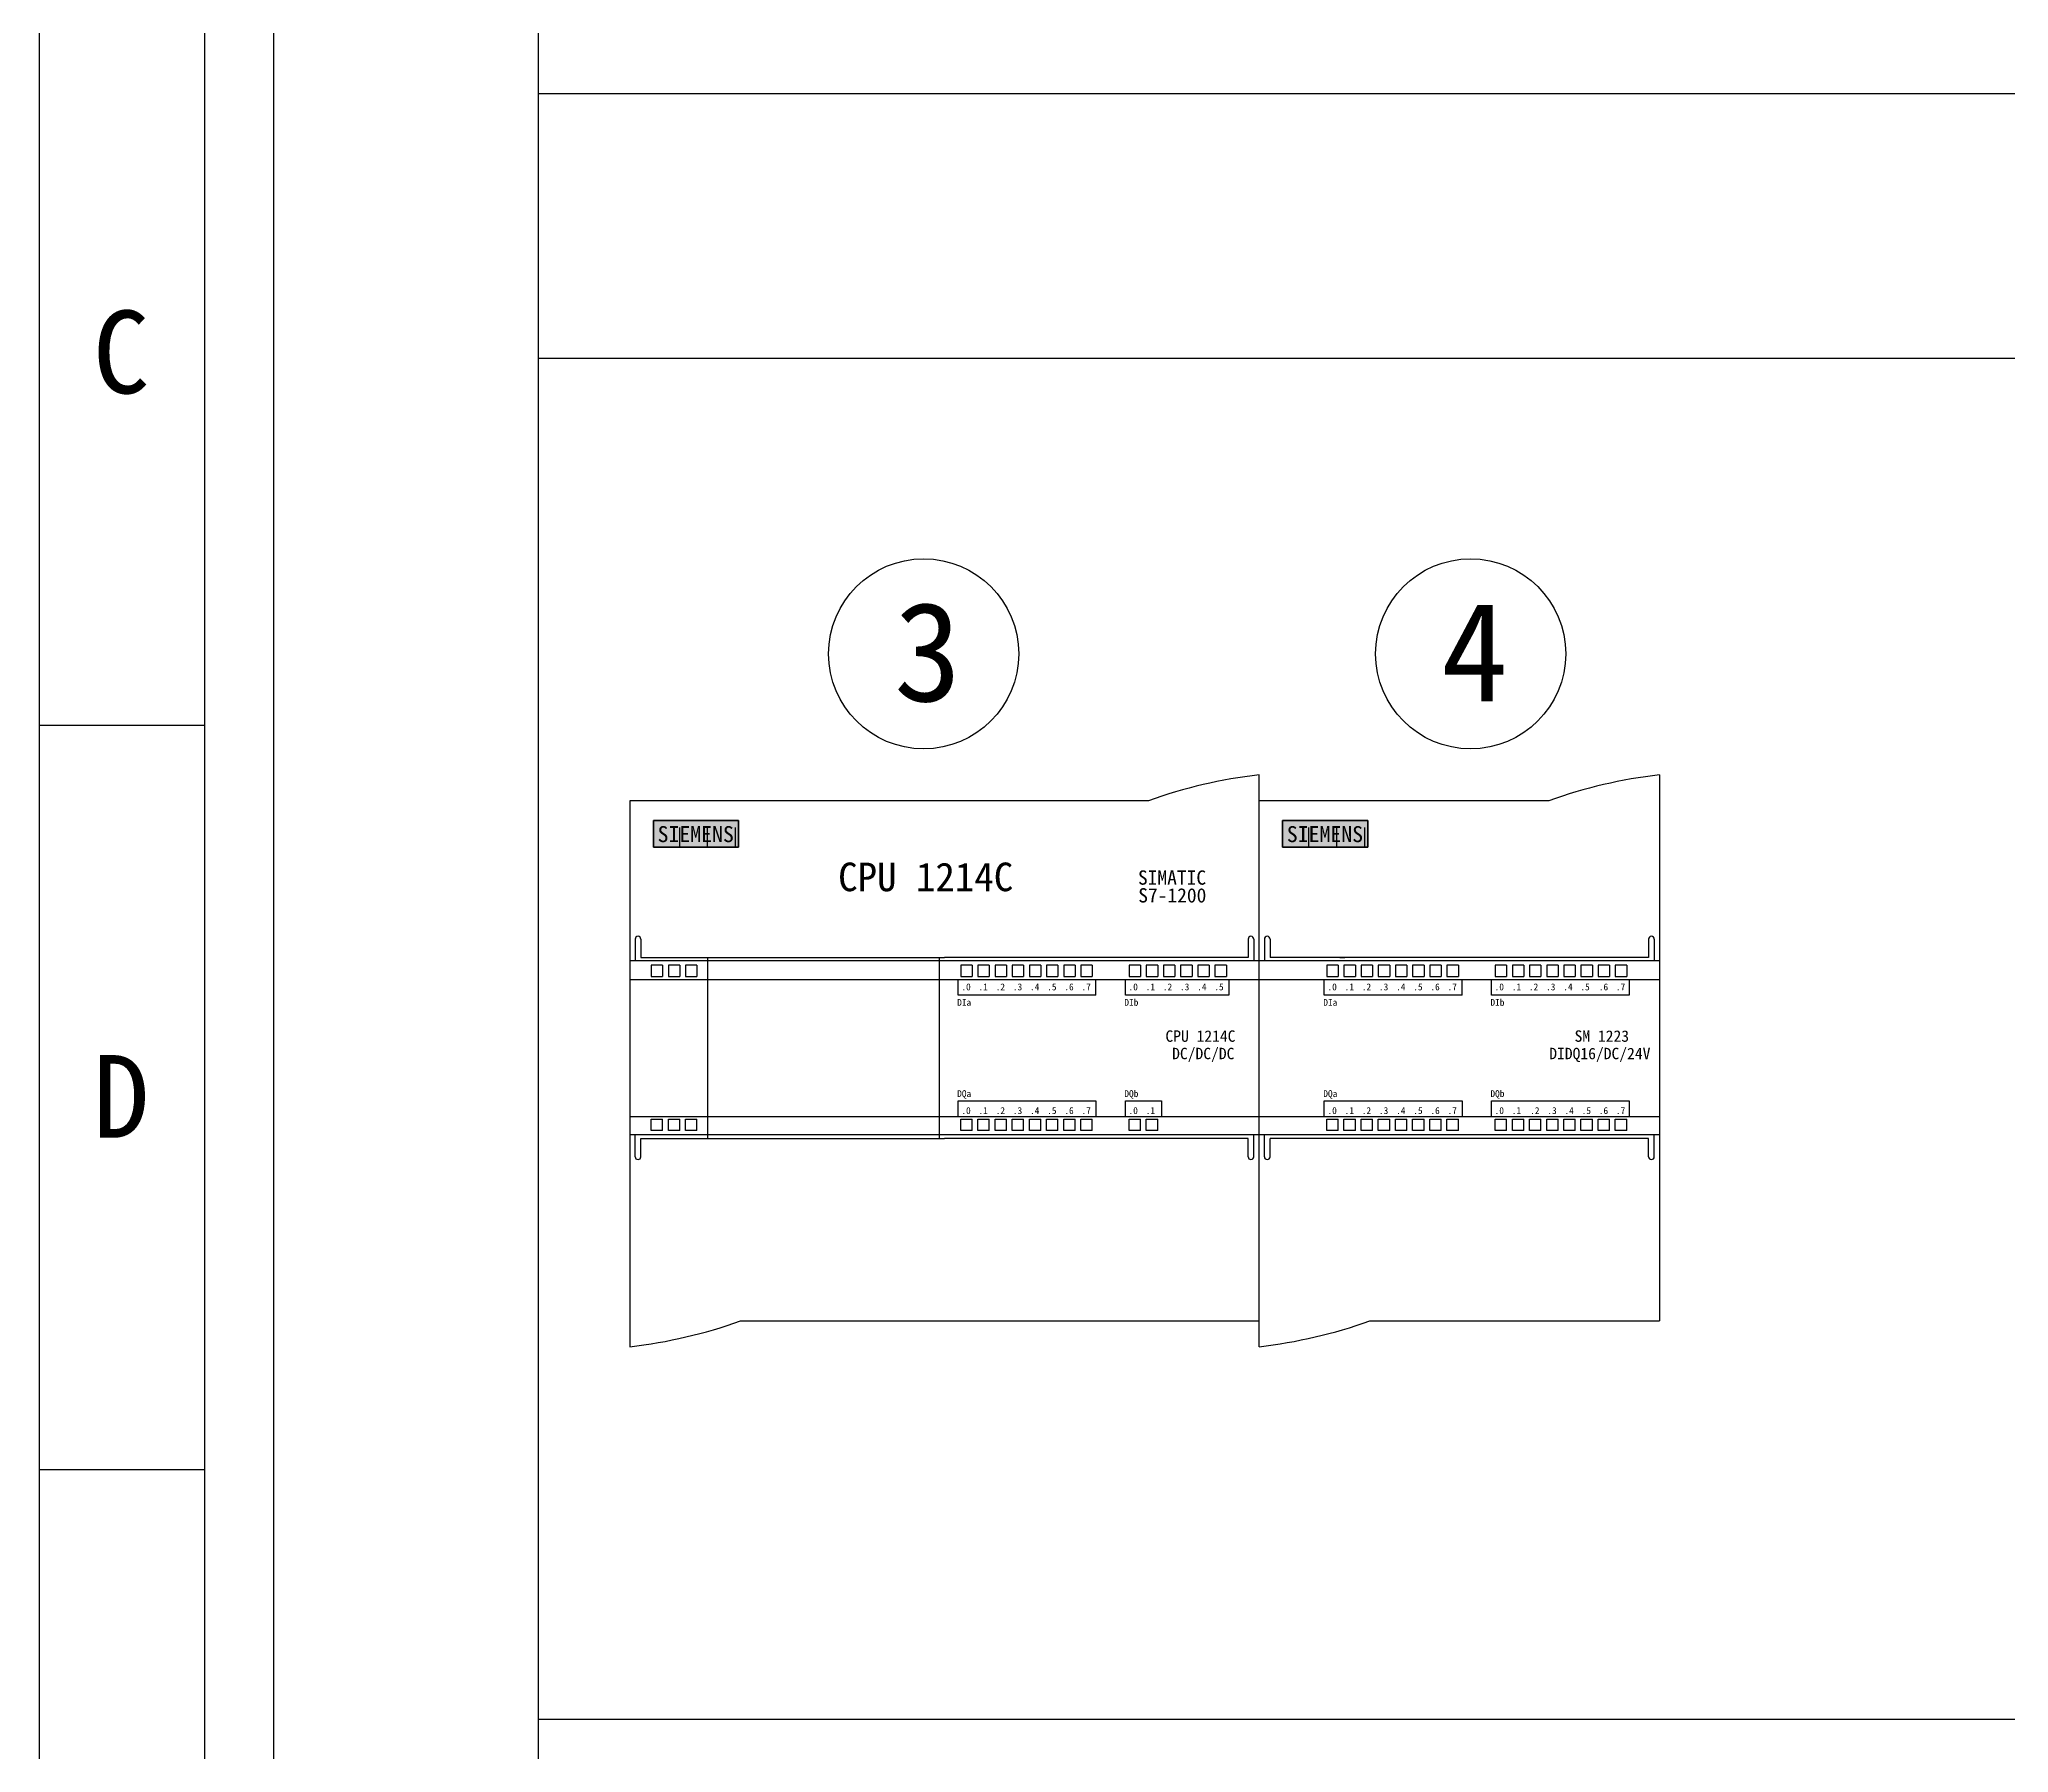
# Model space of a CAD drawing. Header units: millimetres. Extents: x 2035 to 3883, y 1511 to 1945.
# Drawn here: x 3293.8 to 3353.3, y 1619.2 to 1671 of the extents above; entities that cross this region are included whole.
import ezdxf

# ---------------------------------------------------------------- set-up
doc = ezdxf.new("R2010")
doc.units = ezdxf.units.MM
doc.layers.add('0 @ 1', color=7, linetype='Continuous')
doc.layers.add('EPLAN110', color=6, linetype='Continuous', lineweight=35)
doc.styles.add('宋体', font='')
doc.styles.get('宋体').set_extended_font_data('宋体')

# ---------------------------------------------------------------- blocks, each defined once
blk = doc.blocks.new('*U89')
blk.add_line((-2.5, 0), (2.5, 0))
blk = doc.blocks.new('*U90')
at = {"color": 0, "linetype": 'ByBlock', "lineweight": -2, "transparency": 16777216}
for p in [(0, -45), (0, -67.5)]:
    blk.add_blockref('*U89', p, dxfattribs=at)
blk = doc.blocks.new('制图图框')
for p, q in [((-2700.084, 579.318), (-2700.084, 789.318)), ((-2695.084, 584.318), (-2695.084, 784.318))]:
    blk.add_line(p, q)
blk.add_blockref('*U90', (-2697.584, 761.818))
at = {"style": '宋体'}
for s, p in [('C', (-2698.466, 726.844)), ('D', (-2698.466, 704.344))]:
    blk.add_text(s, height=2.5, dxfattribs=at).set_placement(p)

msp = doc.modelspace()

# ---------------------------------------------------------------- hatches: boundary and pattern name
at = {"layer": '0 @ 1'}
h = msp.add_hatch(dxfattribs=at)
h.set_pattern_fill('ANGLE', color=134, scale=0.12096)
h.set_pattern_definition([(0, (3077.4387, 1836.6862), (0, 0.8449056), [0.6144768, -0.2304288]), (90, (3077.4387, 1836.6862), (-0.8449056, 5e-17), [0.6144768, -0.2304288])])
h.paths.add_polyline_path([(3312.373, 1646.61), (3314.947, 1646.61), (3314.947, 1647.418), (3312.373, 1647.418)])
h.paths.add_polyline_path([(3312.383, 1646.643), (3315.027, 1646.643), (3315.027, 1647.348), (3312.383, 1647.348)], flags=9)
h = msp.add_hatch(color=134, dxfattribs=at)
h.dxf.hatch_style = 1
h.paths.add_polyline_path([(3312.373, 1647.418), (3312.373, 1646.61), (3314.947, 1646.61), (3314.947, 1647.418)])
h.paths.add_polyline_path([(3312.383, 1646.643), (3315.027, 1646.643), (3315.027, 1647.348), (3312.383, 1647.348)], flags=9)
h = msp.add_hatch(dxfattribs=at)
h.set_pattern_fill('ANGLE', color=134, scale=0.12096)
h.set_pattern_definition([(0, (3096.4467, 1836.6862), (0, 0.8449056), [0.6144768, -0.2304288]), (90, (3096.4467, 1836.6862), (-0.8449056, 5e-17), [0.6144768, -0.2304288])])
h.paths.add_polyline_path([(3331.381, 1646.61), (3333.955, 1646.61), (3333.955, 1647.418), (3331.381, 1647.418)])
h.paths.add_polyline_path([(3331.391, 1646.643), (3334.035, 1646.643), (3334.035, 1647.348), (3331.391, 1647.348)], flags=9)
h = msp.add_hatch(color=134, dxfattribs=at)
h.dxf.hatch_style = 1
h.paths.add_polyline_path([(3331.381, 1647.418), (3331.381, 1646.61), (3333.955, 1646.61), (3333.955, 1647.418)])
h.paths.add_polyline_path([(3331.391, 1646.643), (3334.035, 1646.643), (3334.035, 1647.348), (3331.391, 1647.348)], flags=9)

# ---------------------------------------------------------------- linework, layer by layer
for p, q in [((3300.9, 1703.895), (3300.9, 1565.655)), ((3308.9, 1565.655), (3308.9, 1695.895)), ((3308.9, 1669.389), (3423.072, 1669.389)), ((3308.9, 1661.389), (3423.072, 1661.389)), ((3330.671, 1632.29), (3330.671, 1648.792)), ((3330.671, 1648.013), (3330.671, 1648.792)), ((3342.767, 1648.792), (3342.767, 1632.29)), ((3311.663, 1648.013), (3311.663, 1631.512)), ((3327.329, 1648.013), (3311.663, 1648.013)), ((3330.671, 1631.512), (3330.671, 1648.013)), ((3339.425, 1648.013), (3330.671, 1648.013)), ((3312.373, 1647.418), (3312.373, 1646.61)), ((3314.947, 1647.418), (3312.373, 1647.418)), ((3314.947, 1646.61), (3314.947, 1647.418)), ((3331.381, 1647.418), (3331.381, 1646.61)), ((3333.955, 1647.418), (3331.381, 1647.418)), ((3333.955, 1646.61), (3333.955, 1647.418)), ((3312.373, 1646.61), (3314.947, 1646.61)), ((3331.381, 1646.61), (3333.955, 1646.61)), ((3311.822, 1643.828), (3311.822, 1643.171)), ((3311.995, 1643.828), (3311.995, 1643.275)), ((3330.34, 1643.828), (3330.34, 1643.275)), ((3330.512, 1643.828), (3330.512, 1643.171)), ((3330.83, 1643.828), (3330.83, 1643.171)), ((3331.003, 1643.828), (3331.003, 1643.275)), ((3342.436, 1643.828), (3342.436, 1643.275)), ((3342.608, 1643.828), (3342.608, 1643.171)), ((3330.671, 1643.171), (3311.663, 1643.171)), ((3311.995, 1643.275), (3321.167, 1643.275)), ((3314.007, 1643.275), (3314.007, 1637.807)), ((3321.011, 1643.275), (3321.011, 1637.807)), ((3330.34, 1643.275), (3321.167, 1643.275)), ((3342.767, 1643.171), (3330.671, 1643.171)), ((3342.436, 1643.275), (3331.003, 1643.275)), ((3333.107, 1643.275), (3333.263, 1643.275)), ((3311.663, 1642.609), (3330.671, 1642.609)), ((3312.652, 1643.042), (3312.306, 1643.042)), ((3312.306, 1643.042), (3312.306, 1642.696)), ((3312.306, 1642.696), (3312.652, 1642.696)), ((3312.652, 1643.042), (3312.652, 1642.696)), ((3313.17, 1643.042), (3312.825, 1643.042)), ((3312.825, 1643.042), (3312.825, 1642.696)), ((3312.825, 1642.696), (3313.17, 1642.696)), ((3313.17, 1643.042), (3313.17, 1642.696)), ((3313.689, 1643.042), (3313.343, 1643.042)), ((3313.343, 1643.042), (3313.343, 1642.696)), ((3313.343, 1642.696), (3313.689, 1642.696)), ((3313.689, 1643.042), (3313.689, 1642.696)), ((3321.581, 1642.14), (3321.581, 1642.609)), ((3322.004, 1643.042), (3321.658, 1643.042)), ((3321.658, 1643.042), (3321.658, 1642.696)), ((3321.658, 1642.696), (3322.004, 1642.696)), ((3322.004, 1643.042), (3322.004, 1642.696)), ((3322.522, 1643.042), (3322.176, 1643.042)), ((3322.176, 1643.042), (3322.176, 1642.696)), ((3322.176, 1642.696), (3322.522, 1642.696)), ((3322.522, 1643.042), (3322.522, 1642.696)), ((3323.04, 1643.042), (3322.695, 1643.042)), ((3322.695, 1643.042), (3322.695, 1642.696)), ((3322.695, 1642.696), (3323.04, 1642.696)), ((3323.04, 1643.042), (3323.04, 1642.696)), ((3323.559, 1643.042), (3323.213, 1643.042)), ((3323.213, 1643.042), (3323.213, 1642.696)), ((3323.213, 1642.696), (3323.559, 1642.696)), ((3323.559, 1643.042), (3323.559, 1642.696)), ((3324.077, 1643.042), (3323.732, 1643.042)), ((3323.732, 1643.042), (3323.732, 1642.696)), ((3323.732, 1642.696), (3324.077, 1642.696)), ((3324.077, 1643.042), (3324.077, 1642.696)), ((3324.596, 1643.042), (3324.25, 1643.042)), ((3324.25, 1643.042), (3324.25, 1642.696)), ((3324.25, 1642.696), (3324.596, 1642.696)), ((3324.596, 1643.042), (3324.596, 1642.696)), ((3325.114, 1643.042), (3324.768, 1643.042)), ((3324.768, 1643.042), (3324.768, 1642.696)), ((3324.768, 1642.696), (3325.114, 1642.696)), ((3325.114, 1643.042), (3325.114, 1642.696)), ((3325.632, 1643.042), (3325.287, 1643.042)), ((3325.287, 1643.042), (3325.287, 1642.696)), ((3325.287, 1642.696), (3325.632, 1642.696)), ((3325.632, 1643.042), (3325.632, 1642.696)), ((3325.743, 1642.14), (3325.743, 1642.609)), ((3326.631, 1642.14), (3326.631, 1642.609)), ((3327.09, 1643.042), (3326.745, 1643.042)), ((3326.745, 1643.042), (3326.745, 1642.696)), ((3326.745, 1642.696), (3327.09, 1642.696)), ((3327.09, 1643.042), (3327.09, 1642.696)), ((3327.609, 1643.042), (3327.263, 1643.042)), ((3327.263, 1643.042), (3327.263, 1642.696)), ((3327.263, 1642.696), (3327.609, 1642.696)), ((3327.609, 1643.042), (3327.609, 1642.696)), ((3328.127, 1643.042), (3327.781, 1643.042)), ((3327.781, 1643.042), (3327.781, 1642.696)), ((3327.781, 1642.696), (3328.127, 1642.696)), ((3328.127, 1643.042), (3328.127, 1642.696)), ((3328.645, 1643.042), (3328.3, 1643.042)), ((3328.3, 1643.042), (3328.3, 1642.696)), ((3328.3, 1642.696), (3328.645, 1642.696)), ((3328.645, 1643.042), (3328.645, 1642.696)), ((3329.164, 1643.042), (3328.818, 1643.042)), ((3328.818, 1643.042), (3328.818, 1642.696)), ((3328.818, 1642.696), (3329.164, 1642.696)), ((3329.164, 1643.042), (3329.164, 1642.696)), ((3329.682, 1643.042), (3329.337, 1643.042)), ((3329.337, 1643.042), (3329.337, 1642.696)), ((3329.337, 1642.696), (3329.682, 1642.696)), ((3329.682, 1643.042), (3329.682, 1642.696)), ((3329.759, 1642.609), (3329.759, 1642.14)), ((3330.671, 1642.609), (3342.767, 1642.609)), ((3332.641, 1642.14), (3332.641, 1642.609)), ((3333.063, 1643.042), (3332.717, 1643.042)), ((3332.717, 1643.042), (3332.717, 1642.696)), ((3332.717, 1642.696), (3333.063, 1642.696)), ((3333.063, 1643.042), (3333.063, 1642.696)), ((3333.581, 1643.042), (3333.236, 1643.042)), ((3333.236, 1643.042), (3333.236, 1642.696)), ((3333.236, 1642.696), (3333.581, 1642.696)), ((3333.581, 1643.042), (3333.581, 1642.696)), ((3334.1, 1643.042), (3333.754, 1643.042)), ((3333.754, 1643.042), (3333.754, 1642.696)), ((3333.754, 1642.696), (3334.1, 1642.696)), ((3334.1, 1643.042), (3334.1, 1642.696)), ((3334.618, 1643.042), (3334.272, 1643.042)), ((3334.272, 1643.042), (3334.272, 1642.696)), ((3334.272, 1642.696), (3334.618, 1642.696)), ((3334.618, 1643.042), (3334.618, 1642.696)), ((3335.136, 1643.042), (3334.791, 1643.042)), ((3334.791, 1643.042), (3334.791, 1642.696)), ((3334.791, 1642.696), (3335.136, 1642.696)), ((3335.136, 1643.042), (3335.136, 1642.696)), ((3335.655, 1643.042), (3335.309, 1643.042)), ((3335.309, 1643.042), (3335.309, 1642.696)), ((3335.309, 1642.696), (3335.655, 1642.696)), ((3335.655, 1643.042), (3335.655, 1642.696)), ((3336.173, 1643.042), (3335.828, 1643.042)), ((3335.828, 1643.042), (3335.828, 1642.696)), ((3335.828, 1642.696), (3336.173, 1642.696)), ((3336.173, 1643.042), (3336.173, 1642.696)), ((3336.692, 1643.042), (3336.346, 1643.042)), ((3336.346, 1643.042), (3336.346, 1642.696)), ((3336.346, 1642.696), (3336.692, 1642.696)), ((3336.692, 1643.042), (3336.692, 1642.696)), ((3336.802, 1642.14), (3336.802, 1642.609)), ((3337.69, 1642.14), (3337.69, 1642.609)), ((3338.149, 1643.042), (3337.804, 1643.042)), ((3337.804, 1643.042), (3337.804, 1642.696)), ((3337.804, 1642.696), (3338.149, 1642.696)), ((3338.149, 1643.042), (3338.149, 1642.696)), ((3338.668, 1643.042), (3338.322, 1643.042)), ((3338.322, 1643.042), (3338.322, 1642.696)), ((3338.322, 1642.696), (3338.668, 1642.696)), ((3338.668, 1643.042), (3338.668, 1642.696)), ((3339.186, 1643.042), (3338.841, 1643.042)), ((3338.841, 1643.042), (3338.841, 1642.696)), ((3338.841, 1642.696), (3339.186, 1642.696)), ((3339.186, 1643.042), (3339.186, 1642.696)), ((3339.705, 1643.042), (3339.359, 1643.042)), ((3339.359, 1643.042), (3339.359, 1642.696)), ((3339.359, 1642.696), (3339.705, 1642.696)), ((3339.705, 1643.042), (3339.705, 1642.696)), ((3340.223, 1643.042), (3339.877, 1643.042)), ((3339.877, 1643.042), (3339.877, 1642.696)), ((3339.877, 1642.696), (3340.223, 1642.696)), ((3340.223, 1643.042), (3340.223, 1642.696)), ((3340.741, 1643.042), (3340.396, 1643.042)), ((3340.396, 1643.042), (3340.396, 1642.696)), ((3340.396, 1642.696), (3340.741, 1642.696)), ((3340.741, 1643.042), (3340.741, 1642.696)), ((3341.26, 1643.042), (3340.914, 1643.042)), ((3340.914, 1643.042), (3340.914, 1642.696)), ((3340.914, 1642.696), (3341.26, 1642.696)), ((3341.26, 1643.042), (3341.26, 1642.696)), ((3341.778, 1643.042), (3341.433, 1643.042)), ((3341.433, 1643.042), (3341.433, 1642.696)), ((3341.433, 1642.696), (3341.778, 1642.696)), ((3341.778, 1643.042), (3341.778, 1642.696)), ((3341.854, 1642.609), (3341.854, 1642.14)), ((3325.743, 1642.14), (3321.581, 1642.14)), ((3329.759, 1642.14), (3326.631, 1642.14)), ((3336.802, 1642.14), (3332.641, 1642.14)), ((3341.854, 1642.14), (3337.69, 1642.14)), ((3321.581, 1638.473), (3321.581, 1638.941)), ((3321.581, 1638.941), (3325.743, 1638.941)), ((3325.743, 1638.941), (3325.743, 1638.473)), ((3326.631, 1638.473), (3326.631, 1638.941)), ((3326.631, 1638.941), (3327.721, 1638.941)), ((3327.721, 1638.941), (3327.721, 1638.473)), ((3332.641, 1638.473), (3332.641, 1638.941)), ((3332.641, 1638.941), (3336.802, 1638.941)), ((3336.802, 1638.941), (3336.802, 1638.473)), ((3337.69, 1638.473), (3337.69, 1638.941)), ((3337.69, 1638.941), (3341.854, 1638.941)), ((3341.854, 1638.941), (3341.854, 1638.473)), ((3311.663, 1638.473), (3330.671, 1638.473)), ((3312.306, 1638.041), (3312.306, 1638.386)), ((3312.306, 1638.386), (3312.652, 1638.386)), ((3312.652, 1638.041), (3312.652, 1638.386)), ((3312.825, 1638.041), (3312.825, 1638.386)), ((3312.825, 1638.386), (3313.17, 1638.386)), ((3313.17, 1638.041), (3313.17, 1638.386)), ((3313.343, 1638.041), (3313.343, 1638.386)), ((3313.343, 1638.386), (3313.689, 1638.386)), ((3313.689, 1638.041), (3313.689, 1638.386)), ((3321.658, 1638.041), (3321.658, 1638.386)), ((3321.658, 1638.386), (3322.004, 1638.386)), ((3322.004, 1638.041), (3322.004, 1638.386)), ((3322.176, 1638.041), (3322.176, 1638.386)), ((3322.176, 1638.386), (3322.522, 1638.386)), ((3322.522, 1638.041), (3322.522, 1638.386)), ((3322.695, 1638.041), (3322.695, 1638.386)), ((3322.695, 1638.386), (3323.04, 1638.386)), ((3323.04, 1638.041), (3323.04, 1638.386)), ((3323.213, 1638.041), (3323.213, 1638.386)), ((3323.213, 1638.386), (3323.559, 1638.386)), ((3323.559, 1638.041), (3323.559, 1638.386)), ((3323.732, 1638.041), (3323.732, 1638.386)), ((3323.732, 1638.386), (3324.077, 1638.386)), ((3324.077, 1638.041), (3324.077, 1638.386)), ((3324.25, 1638.041), (3324.25, 1638.386)), ((3324.25, 1638.386), (3324.596, 1638.386)), ((3324.596, 1638.041), (3324.596, 1638.386)), ((3324.768, 1638.041), (3324.768, 1638.386)), ((3324.768, 1638.386), (3325.114, 1638.386)), ((3325.114, 1638.041), (3325.114, 1638.386)), ((3325.287, 1638.041), (3325.287, 1638.386)), ((3325.287, 1638.386), (3325.632, 1638.386)), ((3325.632, 1638.041), (3325.632, 1638.386)), ((3326.745, 1638.041), (3326.745, 1638.386)), ((3326.745, 1638.386), (3327.09, 1638.386)), ((3327.09, 1638.041), (3327.09, 1638.386)), ((3327.263, 1638.041), (3327.263, 1638.386)), ((3327.263, 1638.386), (3327.609, 1638.386)), ((3327.609, 1638.041), (3327.609, 1638.386)), ((3330.671, 1638.473), (3342.767, 1638.473)), ((3332.717, 1638.041), (3332.717, 1638.386)), ((3332.717, 1638.386), (3333.063, 1638.386)), ((3333.063, 1638.041), (3333.063, 1638.386)), ((3333.236, 1638.041), (3333.236, 1638.386)), ((3333.236, 1638.386), (3333.581, 1638.386)), ((3333.581, 1638.041), (3333.581, 1638.386)), ((3333.754, 1638.041), (3333.754, 1638.386)), ((3333.754, 1638.386), (3334.1, 1638.386)), ((3334.1, 1638.041), (3334.1, 1638.386)), ((3334.272, 1638.041), (3334.272, 1638.386)), ((3334.272, 1638.386), (3334.618, 1638.386)), ((3334.618, 1638.041), (3334.618, 1638.386)), ((3334.791, 1638.041), (3334.791, 1638.386)), ((3334.791, 1638.386), (3335.136, 1638.386)), ((3335.136, 1638.041), (3335.136, 1638.386)), ((3335.309, 1638.041), (3335.309, 1638.386)), ((3335.309, 1638.386), (3335.655, 1638.386)), ((3335.655, 1638.041), (3335.655, 1638.386)), ((3335.828, 1638.041), (3335.828, 1638.386)), ((3335.828, 1638.386), (3336.173, 1638.386)), ((3336.173, 1638.041), (3336.173, 1638.386)), ((3336.346, 1638.041), (3336.346, 1638.386)), ((3336.346, 1638.386), (3336.692, 1638.386)), ((3336.692, 1638.041), (3336.692, 1638.386)), ((3337.804, 1638.041), (3337.804, 1638.386)), ((3337.804, 1638.386), (3338.149, 1638.386)), ((3338.149, 1638.041), (3338.149, 1638.386)), ((3338.322, 1638.041), (3338.322, 1638.386)), ((3338.322, 1638.386), (3338.668, 1638.386)), ((3338.668, 1638.041), (3338.668, 1638.386)), ((3338.841, 1638.041), (3338.841, 1638.386)), ((3338.841, 1638.386), (3339.186, 1638.386)), ((3339.186, 1638.041), (3339.186, 1638.386)), ((3339.359, 1638.041), (3339.359, 1638.386)), ((3339.359, 1638.386), (3339.705, 1638.386)), ((3339.705, 1638.041), (3339.705, 1638.386)), ((3339.877, 1638.041), (3339.877, 1638.386)), ((3339.877, 1638.386), (3340.223, 1638.386)), ((3340.223, 1638.041), (3340.223, 1638.386)), ((3340.396, 1638.041), (3340.396, 1638.386)), ((3340.396, 1638.386), (3340.741, 1638.386)), ((3340.741, 1638.041), (3340.741, 1638.386)), ((3340.914, 1638.041), (3340.914, 1638.386)), ((3340.914, 1638.386), (3341.26, 1638.386)), ((3341.26, 1638.041), (3341.26, 1638.386)), ((3341.433, 1638.041), (3341.433, 1638.386)), ((3341.433, 1638.386), (3341.778, 1638.386)), ((3341.778, 1638.041), (3341.778, 1638.386)), ((3330.671, 1637.911), (3311.663, 1637.911)), ((3311.822, 1637.254), (3311.822, 1637.911)), ((3311.995, 1637.254), (3311.995, 1637.807)), ((3311.995, 1637.807), (3321.167, 1637.807)), ((3312.652, 1638.041), (3312.306, 1638.041)), ((3313.17, 1638.041), (3312.825, 1638.041)), ((3313.689, 1638.041), (3313.343, 1638.041)), ((3330.34, 1637.807), (3321.167, 1637.807)), ((3322.004, 1638.041), (3321.658, 1638.041)), ((3322.522, 1638.041), (3322.176, 1638.041)), ((3323.04, 1638.041), (3322.695, 1638.041)), ((3323.559, 1638.041), (3323.213, 1638.041)), ((3324.077, 1638.041), (3323.732, 1638.041)), ((3324.596, 1638.041), (3324.25, 1638.041)), ((3325.114, 1638.041), (3324.768, 1638.041)), ((3325.632, 1638.041), (3325.287, 1638.041)), ((3327.09, 1638.041), (3326.745, 1638.041)), ((3327.609, 1638.041), (3327.263, 1638.041)), ((3330.34, 1637.254), (3330.34, 1637.807)), ((3330.512, 1637.254), (3330.512, 1637.911)), ((3342.767, 1637.911), (3330.671, 1637.911)), ((3330.83, 1637.254), (3330.83, 1637.911)), ((3342.436, 1637.807), (3331.003, 1637.807)), ((3331.003, 1637.254), (3331.003, 1637.807)), ((3333.063, 1638.041), (3332.717, 1638.041)), ((3333.581, 1638.041), (3333.236, 1638.041)), ((3334.1, 1638.041), (3333.754, 1638.041)), ((3334.618, 1638.041), (3334.272, 1638.041)), ((3335.136, 1638.041), (3334.791, 1638.041)), ((3335.655, 1638.041), (3335.309, 1638.041)), ((3336.173, 1638.041), (3335.828, 1638.041)), ((3336.692, 1638.041), (3336.346, 1638.041)), ((3338.149, 1638.041), (3337.804, 1638.041)), ((3338.668, 1638.041), (3338.322, 1638.041)), ((3339.186, 1638.041), (3338.841, 1638.041)), ((3339.705, 1638.041), (3339.359, 1638.041)), ((3340.223, 1638.041), (3339.877, 1638.041)), ((3340.741, 1638.041), (3340.396, 1638.041)), ((3341.26, 1638.041), (3340.914, 1638.041)), ((3341.778, 1638.041), (3341.433, 1638.041)), ((3342.436, 1637.254), (3342.436, 1637.807)), ((3342.608, 1637.254), (3342.608, 1637.911)), ((3315.006, 1632.29), (3330.671, 1632.29)), ((3334.014, 1632.29), (3342.767, 1632.29)), ((3308.9, 1620.257), (3423.072, 1620.257))]:
    msp.add_line(p, q)
for points in [[(3330.671, 1648.792, 0.056978), (3327.329, 1648.013, -0.457417)], [(3342.767, 1648.792, 0.056978), (3339.425, 1648.013, -0.457417)], [(3311.663, 1631.512, 0.056978), (3315.006, 1632.29, -0.457417)], [(3330.671, 1631.512, 0.056978), (3334.014, 1632.29, -0.457417)]]:
    msp.add_lwpolyline(points, format="xyb")
for points in [[(3312.373, 1647.418), (3314.947, 1647.418), (3314.947, 1646.61), (3312.373, 1646.61)], [(3331.381, 1647.418), (3333.955, 1647.418), (3333.955, 1646.61), (3331.381, 1646.61)]]:
    msp.add_lwpolyline(points, close=True)
for centre in [(3320.538, 1652.452), (3337.061, 1652.452)]:
    msp.add_circle(centre, 2.872)
for centre, start, end in [((3311.909, 1643.828), 0, 180), ((3330.426, 1643.828), 0, 180), ((3330.917, 1643.828), 0, 180), ((3342.522, 1643.828), 0, 180), ((3311.909, 1637.254), 180, 0), ((3330.426, 1637.254), 180, 0), ((3330.917, 1637.254), 180, 0), ((3342.522, 1637.254), 180, 0)]:
    msp.add_arc(centre, 0.0864, start, end)

# ---------------------------------------------------------------- block references
msp.add_blockref('制图图框', (5993.909, 933.481))

# ---------------------------------------------------------------- texts
at = {"style": '宋体'}
for s, p in [('3', (3319.64, 1651.016)), ('4', (3336.164, 1651.016))]:
    msp.add_text(s, height=3, dxfattribs=at).set_placement(p)
at = {"layer": '0 @ 1', "style": '宋体'}
for s, p in [('DIa', (3321.551, 1641.813)), ('.0', (3321.678, 1642.282)), ('.1', (3322.196, 1642.282)), ('.2', (3322.715, 1642.282)), ('.3', (3323.233, 1642.282)), ('.4', (3323.751, 1642.282)), ('.5', (3324.27, 1642.282)), ('.6', (3324.788, 1642.282)), ('.7', (3325.307, 1642.282)), ('DIb', (3326.601, 1641.813)), ('.0', (3326.727, 1642.282)), ('.1', (3327.245, 1642.282)), ('.2', (3327.764, 1642.282)), ('.3', (3328.282, 1642.282)), ('.4', (3328.801, 1642.282)), ('.5', (3329.319, 1642.282)), ('DIa', (3332.611, 1641.813)), ('.0', (3332.737, 1642.282)), ('.1', (3333.255, 1642.282)), ('.2', (3333.774, 1642.282)), ('.3', (3334.292, 1642.282)), ('.4', (3334.811, 1642.282)), ('.5', (3335.329, 1642.282)), ('.6', (3335.847, 1642.282)), ('.7', (3336.366, 1642.282)), ('DIb', (3337.66, 1641.813)), ('.0', (3337.786, 1642.282)), ('.1', (3338.305, 1642.282)), ('.2', (3338.823, 1642.282)), ('.3', (3339.341, 1642.282)), ('.4', (3339.86, 1642.282)), ('.5', (3340.378, 1642.282)), ('.6', (3340.934, 1642.282)), ('.7', (3341.452, 1642.282)), ('DQa', (3321.551, 1639.056)), ('DQb', (3326.601, 1639.056)), ('DQa', (3332.611, 1639.056)), ('DQb', (3337.66, 1639.056)), ('.0', (3321.678, 1638.543)), ('.1', (3322.196, 1638.543)), ('.2', (3322.715, 1638.543)), ('.3', (3323.233, 1638.543)), ('.4', (3323.751, 1638.543)), ('.5', (3324.27, 1638.543)), ('.6', (3324.788, 1638.543)), ('.7', (3325.307, 1638.543)), ('.0', (3326.727, 1638.543)), ('.1', (3327.245, 1638.543)), ('.0', (3332.737, 1638.543)), ('.1', (3333.255, 1638.543)), ('.2', (3333.774, 1638.543)), ('.3', (3334.292, 1638.543)), ('.4', (3334.811, 1638.543)), ('.5', (3335.329, 1638.543)), ('.6', (3335.847, 1638.543)), ('.7', (3336.366, 1638.543)), ('.0', (3337.786, 1638.543)), ('.1', (3338.305, 1638.543)), ('.2', (3338.86, 1638.543)), ('.3', (3339.379, 1638.543)), ('.4', (3339.897, 1638.543)), ('.5', (3340.416, 1638.543)), ('.6', (3340.934, 1638.543)), ('.7', (3341.452, 1638.543))]:
    msp.add_text(s, height=0.2074, dxfattribs=at).set_placement(p)
at = {"layer": 'EPLAN110', "color": 0, "linetype": 'ByBlock', "lineweight": 15, "style": '宋体'}
for s, height, p in [('SIEMENS', 0.4838, (3312.501, 1646.76)), ('SIEMENS', 0.4838, (3331.509, 1646.76)), ('CPU 1214C', 0.864, (3317.954, 1645.278)), ('SIMATIC', 0.432, (3327.013, 1645.474)), ('S7-1200', 0.432, (3327.021, 1644.936)), ('CPU 1214C', 0.3456, (3327.842, 1640.726)), ('SM 1223', 0.3456, (3340.202, 1640.726)), ('DC/DC/DC', 0.3456, (3328.045, 1640.199)), ('DIDQ16/DC/24V', 0.3456, (3339.437, 1640.199))]:
    msp.add_text(s, height=height, dxfattribs=at).set_placement(p)

doc.saveas('drawing.dxf')
